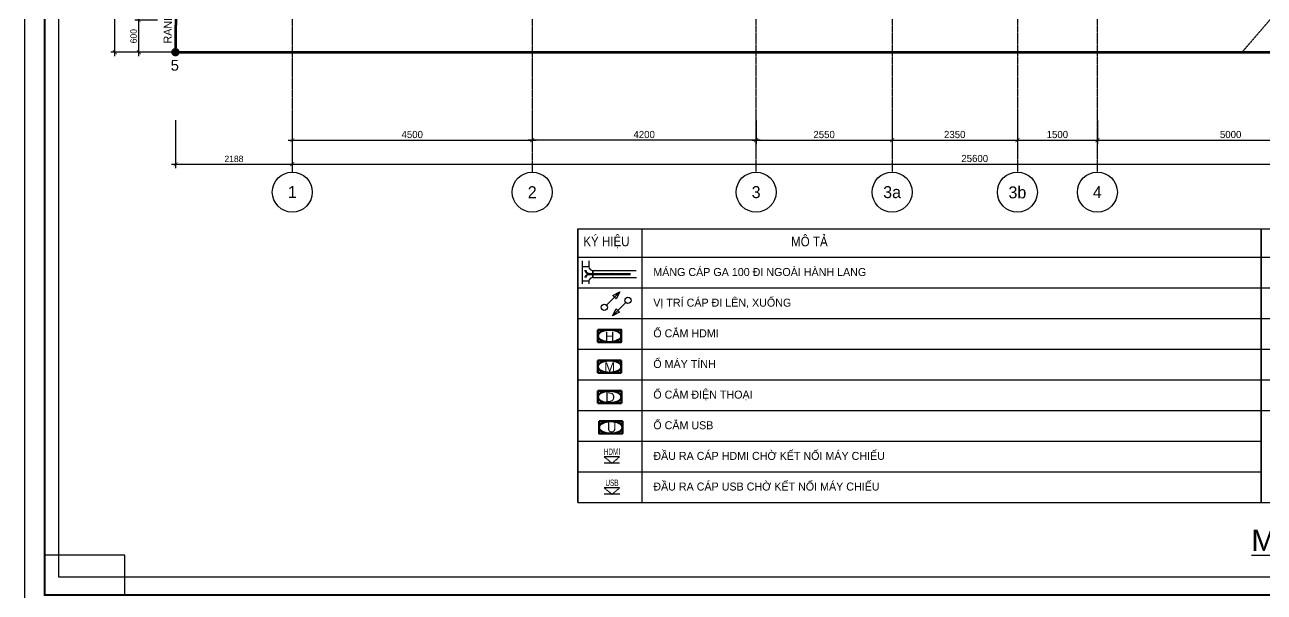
# Model space of a CAD drawing. Header units: inches. Extents: x 1721084 to 1854744, y 225101 to 488646.
# Drawn here: x 1721084 to 1744330, y 382881 to 393525 of the extents above; entities that cross this region are included whole.
import ezdxf
from ezdxf.enums import TextEntityAlignment as Align
from ezdxf.xclip import XClip

# ---------------------------------------------------------------- set-up
doc = ezdxf.new("R2010")
doc.units = ezdxf.units.IN
doc.header["$MEASUREMENT"] = 0
doc.header["$XCLIPFRAME"] = 0
for name, pattern in [('DASHED', [19.049999999999997, 12.7, -6.349999999999998]), ('X-PL-BASE$0$X-GRID-BASE$0$CENTER2', [1.125, 0.75, -0.125, 0.125, -0.125]), ('X-PL-BASE$0$X-PL-BASE$0$DASHDOTX2', [2, 1, -0.5, 0, -0.5]), ('X-PL-BASE$0$X-PL-BASE$0$DASHED', [0.75, 0.5, -0.25]), ('XR-EX-P-03$0$HIDDEN', [9.524999999999995, 6.349999999999998, -3.174999999999998])]:
    doc.linetypes.add(name, pattern=pattern)
for name, color, linetype in [('0-Khungten', 255, 'Continuous'), ('A-ANNO-DIM 100', 252, 'Continuous'), ('mang', 5, 'Continuous'), ('PN', 2, 'Continuous'), ('SYMBOL', 1, 'Continuous'), ('TEXT', 9, 'Continuous'), ('X-PL-BASE$0$X-GRID-BASE$0$A-ANNO-DIM 75', 250, 'Continuous'), ('X-PL-BASE$0$X-GRID-BASE$0$A-GRID', 250, 'X-PL-BASE$0$X-GRID-BASE$0$CENTER2'), ('X-PL-BASE$0$X-GRID-BASE$0$A-GRID-SYMB', 250, 'Continuous'), ('X-PL-BASE$0$X-PL-BASE$0$A-ANNO-DIM 75', 250, 'Continuous'), ('X-PL-BASE$0$X-PL-BASE$0$A-ANNO-RNAM', 250, 'Continuous'), ('X-PL-BASE$0$X-PL-BASE$0$A-XREF', 250, 'Continuous'), ('X-PL-BASE$0$X-PL-BASE$0$B-RanhHienTrang', 250, 'Continuous'), ('X-PL-BASE$0$X-PL-BASE$0$CGXD', 250, 'Continuous'), ('Xref$0$noi that13-5-2008$0$ID-FURN-ROOM-N', 6, 'Continuous')]:
    doc.layers.add(name, color=color, linetype=linetype)
for name, color, linetype, lineweight in [('TTLL', 252, 'DASHED', 50), ('XR-EX-P-03$0$OAP040__', 4, 'Continuous', 25), ('XR-EX-P-03$0$OAP6444_COM_E', 30, 'Continuous', 25)]:
    doc.layers.add(name, color=color, linetype=linetype, lineweight=lineweight)
doc.layers.add('X-PL-BASE$0$X-PL-BASE$0$B-SoHieuDiem', color=250, linetype='Continuous', plot=False)
doc.layers.add('X-PL-BASE$0$X-PL-BASE$0$B-SoHieuDiem1', color=250, linetype='Continuous', plot=False)
doc.styles.add('ARIAL', font='arial.ttf')
doc.styles.add('VNCC-text khungdam', font='vhblack.ttf')
doc.styles.add('VNCC-VnAvantH', font='vhavan.ttf')
doc.styles.add('X-PL-BASE$0$X-GRID-BASE$0$HDUNGARC', font='vn_vni.shx')
doc.styles.add('X-PL-BASE$0$X-GRID-BASE$0$SYMBTEXT', font='VAVON_.TTF')
doc.styles.add('X-PL-BASE$0$X-PL-BASE$0$HDUNGARC', font='vn_vni.shx')
doc.styles.add('X-PL-BASE$0$X-PL-BASE$0$SYMBTEXT', font='VAVON_.TTF')
doc.styles.add('X-PL-BASE$0$X-PL-BASE$0$VHELVEB', font='VHELVEB0.TTF')
doc.styles.add('XR-EX-P-03$0$Standard', font='arial.ttf')
doc.styles.add('XR-EX-P-03$0$Vn-Vni', font='vn_vni.shx', dxfattribs={"width": 0.75})
doc.styles.add('Xref$0$noi that13-5-2008$0$Arial', font='arial.ttf')
doc.dimstyles.new('X-PL-BASE$0$X-GRID-BASE$0$DIM-75', dxfattribs={"dimscale": 75, "dimtxt": 1.8, "dimasz": 1, "dimexe": 1, "dimexo": 1, "dimgap": 0.5, "dimtad": 1, "dimdec": 0, "dimzin": 0, "dimdsep": 46, "dimtxsty": 'X-PL-BASE$0$X-GRID-BASE$0$HDUNGARC', "dimblk": 'X-PL-BASE$0$X-GRID-BASE$0$_ArchTick', "dimcen": 2, "dimdle": 1, "dimclrd": 256, "dimclre": 9, "dimclrt": 3, "dimadec": 0, "dimazin": 0, "dimtfac": 1, "dimtdec": 0, "dimtix": 1, "dimtmove": 2, "dimatfit": 2, "dimfxl": 1, "dimtolj": 1, "dimtzin": 0, "dimarcsym": 2})
doc.dimstyles.new('X-PL-BASE$0$X-PL-BASE$0$DIM-75', dxfattribs={"dimscale": 75, "dimtxt": 1.6, "dimasz": 1, "dimexe": 1, "dimexo": 1, "dimgap": 0.5, "dimtad": 1, "dimdec": 0, "dimzin": 0, "dimdsep": 46, "dimtxsty": 'X-PL-BASE$0$X-PL-BASE$0$HDUNGARC', "dimblk": 'X-PL-BASE$0$X-PL-BASE$0$_ArchTick', "dimcen": 2, "dimdle": 1, "dimclrd": 256, "dimclre": 9, "dimclrt": 3, "dimadec": 0, "dimazin": 0, "dimtfac": 1, "dimtdec": 0, "dimtix": 1, "dimtmove": 2, "dimatfit": 2, "dimfxl": 1, "dimtolj": 1, "dimtzin": 0, "dimarcsym": 2})

# ---------------------------------------------------------------- blocks, each defined once
blk = doc.blocks.new('X-PL-BASE$0$X-GRID-BASE$0$SYMB-GRID')
blk.add_circle((0, 0), 5)
at = {"color": 2, "style": 'X-PL-BASE$0$X-GRID-BASE$0$SYMBTEXT', "flags": 4}
blk.add_attdef('NUM', text='', height=3, dxfattribs=at).set_placement((0, 0), align=Align.MIDDLE)
blk = doc.blocks.new('X-PL-BASE$0$X-GRID-BASE$0$_ArchTick')
at = {"color": 0, "linetype": 'ByBlock', "const_width": 0.15}
blk.add_lwpolyline([(-0.5000000000000018, -0.4822552045807244), (0.5, 0.5177447954192829)], dxfattribs=at)
blk = doc.blocks.new('*D170')
at = {"layer": 'Defpoints', "color": 0, "transparency": 16777216}
for p in [(-2.2783e-12, -4200.000000207527), (4500.000000000129, -4200.000000207527), (4500.000000000129, -4650.000000207501)]:
    blk.add_point(p, dxfattribs=at)
at = {"layer": 'X-PL-BASE$0$X-GRID-BASE$0$A-ANNO-DIM 75', "color": 9, "lineweight": -2, "transparency": 16777216}
for p, q in [((-2.2829e-12, -4275.000000207525), (-2.3104e-12, -4725.000000207502)), ((4500.000000000129, -4275.000000207525), (4500.000000000129, -4725.000000207502))]:
    blk.add_line(p, q, dxfattribs=at)
at = {"layer": 'X-PL-BASE$0$X-GRID-BASE$0$A-ANNO-DIM 75', "lineweight": -2, "transparency": 16777216}
blk.add_line((-75.0000000000023, -4650.000000207501), (4575.000000000129, -4650.000000207501), dxfattribs=at)
at = {"layer": 'X-PL-BASE$0$X-GRID-BASE$0$A-ANNO-DIM 75', "lineweight": -2, "transparency": 16777216, "xscale": 75, "yscale": 75, "zscale": 75, "rotation": 180}
blk.add_blockref('X-PL-BASE$0$X-GRID-BASE$0$_ArchTick', (-2.3058e-12, -4650.000000207501), dxfattribs=at)
at = {"layer": 'X-PL-BASE$0$X-GRID-BASE$0$A-ANNO-DIM 75', "lineweight": -2, "transparency": 16777216, "xscale": 75, "yscale": 75, "zscale": 75}
blk.add_blockref('X-PL-BASE$0$X-GRID-BASE$0$_ArchTick', (4500.000000000129, -4650.000000207501), dxfattribs=at)
at = {"layer": 'X-PL-BASE$0$X-GRID-BASE$0$A-ANNO-DIM 75', "color": 3, "transparency": 16777216, "insert": (2250.000000000064, -4545.000000207502), "char_height": 135, "attachment_point": 5, "style": 'X-PL-BASE$0$X-GRID-BASE$0$HDUNGARC'}
blk.add_mtext('\\A1;4500', dxfattribs=at)
blk = doc.blocks.new('*D171')
at = {"layer": 'Defpoints', "color": 0, "transparency": 16777216}
for p in [(8699.999999999998, -4200.000000207527), (11250.00000000022, -4200.000000207527), (11250.00000000022, -4650.00000020748)]:
    blk.add_point(p, dxfattribs=at)
at = {"layer": 'X-PL-BASE$0$X-GRID-BASE$0$A-ANNO-DIM 75', "color": 9, "lineweight": -2, "transparency": 16777216}
for p, q in [((8699.999999999998, -4275.000000207525), (8699.999999999998, -4725.00000020748)), ((11250.00000000022, -4275.000000207525), (11250.00000000022, -4725.00000020748))]:
    blk.add_line(p, q, dxfattribs=at)
at = {"layer": 'X-PL-BASE$0$X-GRID-BASE$0$A-ANNO-DIM 75', "lineweight": -2, "transparency": 16777216}
blk.add_line((8624.999999999998, -4650.00000020748), (11325.00000000022, -4650.00000020748), dxfattribs=at)
at = {"layer": 'X-PL-BASE$0$X-GRID-BASE$0$A-ANNO-DIM 75', "lineweight": -2, "transparency": 16777216, "xscale": 75, "yscale": 75, "zscale": 75, "rotation": 180}
blk.add_blockref('X-PL-BASE$0$X-GRID-BASE$0$_ArchTick', (8699.999999999998, -4650.00000020748), dxfattribs=at)
at = {"layer": 'X-PL-BASE$0$X-GRID-BASE$0$A-ANNO-DIM 75', "lineweight": -2, "transparency": 16777216, "xscale": 75, "yscale": 75, "zscale": 75}
blk.add_blockref('X-PL-BASE$0$X-GRID-BASE$0$_ArchTick', (11250.00000000022, -4650.00000020748), dxfattribs=at)
at = {"layer": 'X-PL-BASE$0$X-GRID-BASE$0$A-ANNO-DIM 75', "color": 3, "transparency": 16777216, "insert": (9975.000000000116, -4545.00000020748), "char_height": 135, "attachment_point": 5, "style": 'X-PL-BASE$0$X-GRID-BASE$0$HDUNGARC'}
blk.add_mtext('\\A1;2550', dxfattribs=at)
blk = doc.blocks.new('*D172')
at = {"layer": 'Defpoints', "color": 0, "transparency": 16777216}
for p in [(15100.00000000003, -4200.000000207527), (20100.00000000019, -4200.000000207527), (20100.00000000019, -4650.000000207468)]:
    blk.add_point(p, dxfattribs=at)
at = {"layer": 'X-PL-BASE$0$X-GRID-BASE$0$A-ANNO-DIM 75', "color": 9, "lineweight": -2, "transparency": 16777216}
for p, q in [((15100.00000000003, -4275.000000207525), (15100.00000000003, -4725.000000207468)), ((20100.00000000019, -4275.000000207525), (20100.00000000019, -4725.000000207468))]:
    blk.add_line(p, q, dxfattribs=at)
at = {"layer": 'X-PL-BASE$0$X-GRID-BASE$0$A-ANNO-DIM 75', "lineweight": -2, "transparency": 16777216}
blk.add_line((15025.00000000003, -4650.000000207468), (20175.00000000019, -4650.000000207468), dxfattribs=at)
at = {"layer": 'X-PL-BASE$0$X-GRID-BASE$0$A-ANNO-DIM 75', "lineweight": -2, "transparency": 16777216, "xscale": 75, "yscale": 75, "zscale": 75, "rotation": 180}
blk.add_blockref('X-PL-BASE$0$X-GRID-BASE$0$_ArchTick', (15100.00000000003, -4650.000000207468), dxfattribs=at)
at = {"layer": 'X-PL-BASE$0$X-GRID-BASE$0$A-ANNO-DIM 75', "lineweight": -2, "transparency": 16777216, "xscale": 75, "yscale": 75, "zscale": 75}
blk.add_blockref('X-PL-BASE$0$X-GRID-BASE$0$_ArchTick', (20100.00000000019, -4650.000000207468), dxfattribs=at)
at = {"layer": 'X-PL-BASE$0$X-GRID-BASE$0$A-ANNO-DIM 75', "color": 3, "transparency": 16777216, "insert": (17600.00000000011, -4545.000000207468), "char_height": 135, "attachment_point": 5, "style": 'X-PL-BASE$0$X-GRID-BASE$0$HDUNGARC'}
blk.add_mtext('\\A1;5000', dxfattribs=at)
blk = doc.blocks.new('*D174')
at = {"layer": 'Defpoints', "color": 0, "transparency": 16777216}
for p in [(4.9977e-12, -4200.000000207527), (25599.99999999996, -4200.000000207527), (25599.99999999996, -5100.000000207479)]:
    blk.add_point(p, dxfattribs=at)
at = {"layer": 'X-PL-BASE$0$X-GRID-BASE$0$A-ANNO-DIM 75', "color": 9, "lineweight": -2, "transparency": 16777216}
for p, q in [((4.9931e-12, -4275.000000207525), (4.937999999999999e-12, -5175.000000207479)), ((25599.99999999996, -4275.000000207525), (25599.99999999996, -5175.000000207479))]:
    blk.add_line(p, q, dxfattribs=at)
at = {"layer": 'X-PL-BASE$0$X-GRID-BASE$0$A-ANNO-DIM 75', "lineweight": -2, "transparency": 16777216}
blk.add_line((-74.99999999999505, -5100.000000207479), (25674.99999999996, -5100.000000207479), dxfattribs=at)
at = {"layer": 'X-PL-BASE$0$X-GRID-BASE$0$A-ANNO-DIM 75', "lineweight": -2, "transparency": 16777216, "xscale": 75, "yscale": 75, "zscale": 75, "rotation": 180}
blk.add_blockref('X-PL-BASE$0$X-GRID-BASE$0$_ArchTick', (4.9426e-12, -5100.000000207479), dxfattribs=at)
at = {"layer": 'X-PL-BASE$0$X-GRID-BASE$0$A-ANNO-DIM 75', "lineweight": -2, "transparency": 16777216, "xscale": 75, "yscale": 75, "zscale": 75}
blk.add_blockref('X-PL-BASE$0$X-GRID-BASE$0$_ArchTick', (25599.99999999996, -5100.000000207479), dxfattribs=at)
at = {"layer": 'X-PL-BASE$0$X-GRID-BASE$0$A-ANNO-DIM 75', "color": 3, "transparency": 16777216, "insert": (12799.99999999998, -4995.000000207479), "char_height": 135, "attachment_point": 5, "style": 'X-PL-BASE$0$X-GRID-BASE$0$HDUNGARC'}
blk.add_mtext('\\A1;25600', dxfattribs=at)
blk = doc.blocks.new('*D183')
at = {"layer": 'Defpoints', "color": 0, "transparency": 16777216}
for p in [(4500.000000000129, -4200.000000207527), (8700, -4200.000000207527), (4500.000000000129, -4650.000000207501)]:
    blk.add_point(p, dxfattribs=at)
at = {"layer": 'X-PL-BASE$0$X-GRID-BASE$0$A-ANNO-DIM 75', "color": 9, "lineweight": -2, "transparency": 16777216}
for p, q in [((4500.000000000129, -4275.000000207525), (4500.000000000129, -4725.000000207502)), ((8700, -4275.000000207525), (8700, -4725.000000207502))]:
    blk.add_line(p, q, dxfattribs=at)
at = {"layer": 'X-PL-BASE$0$X-GRID-BASE$0$A-ANNO-DIM 75', "lineweight": -2, "transparency": 16777216}
blk.add_line((8775, -4650.000000207501), (4425.000000000131, -4650.000000207501), dxfattribs=at)
at = {"layer": 'X-PL-BASE$0$X-GRID-BASE$0$A-ANNO-DIM 75', "lineweight": -2, "transparency": 16777216, "xscale": 75, "yscale": 75, "zscale": 75, "rotation": 180}
blk.add_blockref('X-PL-BASE$0$X-GRID-BASE$0$_ArchTick', (4500.000000000129, -4650.000000207501), dxfattribs=at)
at = {"layer": 'X-PL-BASE$0$X-GRID-BASE$0$A-ANNO-DIM 75', "lineweight": -2, "transparency": 16777216, "xscale": 75, "yscale": 75, "zscale": 75}
blk.add_blockref('X-PL-BASE$0$X-GRID-BASE$0$_ArchTick', (8700, -4650.000000207501), dxfattribs=at)
at = {"layer": 'X-PL-BASE$0$X-GRID-BASE$0$A-ANNO-DIM 75', "color": 3, "transparency": 16777216, "insert": (6600.000000000065, -4545.000000207502), "char_height": 135, "attachment_point": 5, "style": 'X-PL-BASE$0$X-GRID-BASE$0$HDUNGARC'}
blk.add_mtext('\\A1;4200', dxfattribs=at)
blk = doc.blocks.new('*D193')
at = {"layer": 'Defpoints', "color": 0, "transparency": 16777216}
for p in [(11250.00000000022, -4200.000000207527), (13600.00000000024, -4200.000000207527), (13600.00000000024, -4650.00000020748)]:
    blk.add_point(p, dxfattribs=at)
at = {"layer": 'X-PL-BASE$0$X-GRID-BASE$0$A-ANNO-DIM 75', "color": 9, "lineweight": -2, "transparency": 16777216}
for p, q in [((11250.00000000022, -4275.000000207525), (11250.00000000022, -4725.00000020748)), ((13600.00000000024, -4275.000000207525), (13600.00000000024, -4725.00000020748))]:
    blk.add_line(p, q, dxfattribs=at)
at = {"layer": 'X-PL-BASE$0$X-GRID-BASE$0$A-ANNO-DIM 75', "lineweight": -2, "transparency": 16777216}
blk.add_line((11175.00000000022, -4650.00000020748), (13675.00000000024, -4650.00000020748), dxfattribs=at)
at = {"layer": 'X-PL-BASE$0$X-GRID-BASE$0$A-ANNO-DIM 75', "lineweight": -2, "transparency": 16777216, "xscale": 75, "yscale": 75, "zscale": 75, "rotation": 180}
blk.add_blockref('X-PL-BASE$0$X-GRID-BASE$0$_ArchTick', (11250.00000000022, -4650.00000020748), dxfattribs=at)
at = {"layer": 'X-PL-BASE$0$X-GRID-BASE$0$A-ANNO-DIM 75', "lineweight": -2, "transparency": 16777216, "xscale": 75, "yscale": 75, "zscale": 75}
blk.add_blockref('X-PL-BASE$0$X-GRID-BASE$0$_ArchTick', (13600.00000000024, -4650.00000020748), dxfattribs=at)
at = {"layer": 'X-PL-BASE$0$X-GRID-BASE$0$A-ANNO-DIM 75', "color": 3, "transparency": 16777216, "insert": (12425.00000000023, -4545.00000020748), "char_height": 135, "attachment_point": 5, "style": 'X-PL-BASE$0$X-GRID-BASE$0$HDUNGARC'}
blk.add_mtext('\\A1;2350', dxfattribs=at)
blk = doc.blocks.new('*D194')
at = {"layer": 'Defpoints', "color": 0, "transparency": 16777216}
for p in [(13600.00000000024, -4200.000000207527), (15100.00000000003, -4200.000000207527), (15100.00000000003, -4650.000000207468)]:
    blk.add_point(p, dxfattribs=at)
at = {"layer": 'X-PL-BASE$0$X-GRID-BASE$0$A-ANNO-DIM 75', "color": 9, "lineweight": -2, "transparency": 16777216}
for p, q in [((13600.00000000024, -4275.000000207525), (13600.00000000024, -4725.000000207468)), ((15100.00000000003, -4275.000000207525), (15100.00000000003, -4725.000000207468))]:
    blk.add_line(p, q, dxfattribs=at)
at = {"layer": 'X-PL-BASE$0$X-GRID-BASE$0$A-ANNO-DIM 75', "lineweight": -2, "transparency": 16777216}
blk.add_line((13525.00000000024, -4650.000000207468), (15175.00000000003, -4650.000000207468), dxfattribs=at)
at = {"layer": 'X-PL-BASE$0$X-GRID-BASE$0$A-ANNO-DIM 75', "lineweight": -2, "transparency": 16777216, "xscale": 75, "yscale": 75, "zscale": 75, "rotation": 180}
blk.add_blockref('X-PL-BASE$0$X-GRID-BASE$0$_ArchTick', (13600.00000000024, -4650.000000207468), dxfattribs=at)
at = {"layer": 'X-PL-BASE$0$X-GRID-BASE$0$A-ANNO-DIM 75', "lineweight": -2, "transparency": 16777216, "xscale": 75, "yscale": 75, "zscale": 75}
blk.add_blockref('X-PL-BASE$0$X-GRID-BASE$0$_ArchTick', (15100.00000000003, -4650.000000207468), dxfattribs=at)
at = {"layer": 'X-PL-BASE$0$X-GRID-BASE$0$A-ANNO-DIM 75', "color": 3, "transparency": 16777216, "insert": (14350.00000000013, -4545.000000207468), "char_height": 135, "attachment_point": 5, "style": 'X-PL-BASE$0$X-GRID-BASE$0$HDUNGARC'}
blk.add_mtext('\\A1;1500', dxfattribs=at)
blk = doc.blocks.new('X-PL-BASE$0$X-PL-BASE$0$_ArchTick')
at = {"color": 0, "linetype": 'ByBlock', "const_width": 0.15}
blk.add_lwpolyline([(-0.5000000000000018, -0.4822552045807244), (0.5, 0.5177447954192829)], dxfattribs=at)
blk = doc.blocks.new('*D684')
at = {"layer": 'Defpoints', "color": 0, "transparency": 16777216}
for p in [(-3328.678544014188, -999.9999999998106), (-2455.020006202403, -999.9999999998108), (-2191.332516900228, -2999.999999999712)]:
    blk.add_point(p, dxfattribs=at)
at = {"layer": 'X-PL-BASE$0$X-PL-BASE$0$A-ANNO-DIM 75', "lineweight": -2, "transparency": 16777216}
blk.add_line((-3328.678544014189, -3074.999999999711), (-3328.678544014188, -924.9999999998106), dxfattribs=at)
at = {"layer": 'X-PL-BASE$0$X-PL-BASE$0$A-ANNO-DIM 75', "color": 9, "lineweight": -2, "transparency": 16777216}
for p, q in [((-2530.020006202403, -999.9999999998108), (-3403.678544014188, -999.9999999998105)), ((-2266.332516900228, -2999.999999999712), (-3403.678544014189, -2999.999999999711))]:
    blk.add_line(p, q, dxfattribs=at)
at = {"layer": 'X-PL-BASE$0$X-PL-BASE$0$A-ANNO-DIM 75', "lineweight": -2, "transparency": 16777216, "xscale": 75, "yscale": 75, "zscale": 75}
for p, rotation in [((-3328.678544014188, -999.9999999998106), 90), ((-3328.678544014189, -2999.999999999711), 270)]:
    blk.add_blockref('X-PL-BASE$0$X-PL-BASE$0$_ArchTick', p, dxfattribs=dict(at, rotation=rotation))
at = {"layer": 'X-PL-BASE$0$X-PL-BASE$0$A-ANNO-DIM 75', "color": 3, "transparency": 16777216, "insert": (-3426.178544014188, -1999.999999999761), "char_height": 120, "attachment_point": 5, "rotation": 90, "style": 'X-PL-BASE$0$X-PL-BASE$0$HDUNGARC'}
blk.add_mtext('\\A1;2000', dxfattribs=at)
blk = doc.blocks.new('*D686')
at = {"layer": 'Defpoints', "color": 0, "transparency": 16777216}
for p in [(-2188.276561380866, -4200.000000207527), (-9.5647745e-09, -4200.000000207527), (-9.56482960910596e-09, -5100.000000207479)]:
    blk.add_point(p, dxfattribs=at)
at = {"layer": 'X-PL-BASE$0$X-PL-BASE$0$A-ANNO-DIM 75', "color": 9, "lineweight": -2, "transparency": 16777216}
for p, q in [((-2188.276561380866, -4275.000000207527), (-2188.276561380866, -5175.000000207479)), ((-9.564779092425496e-09, -4275.000000207527), (-9.564834201531457e-09, -5175.000000207479))]:
    blk.add_line(p, q, dxfattribs=at)
at = {"layer": 'X-PL-BASE$0$X-PL-BASE$0$A-ANNO-DIM 75', "lineweight": -2, "transparency": 16777216}
blk.add_line((-2263.276561380866, -5100.000000207479), (74.99999999043517, -5100.000000207479), dxfattribs=at)
at = {"layer": 'X-PL-BASE$0$X-PL-BASE$0$A-ANNO-DIM 75', "lineweight": -2, "transparency": 16777216, "xscale": 75, "yscale": 75, "zscale": 75, "rotation": 180}
blk.add_blockref('X-PL-BASE$0$X-PL-BASE$0$_ArchTick', (-2188.276561380866, -5100.000000207479), dxfattribs=at)
at = {"layer": 'X-PL-BASE$0$X-PL-BASE$0$A-ANNO-DIM 75', "lineweight": -2, "transparency": 16777216, "xscale": 75, "yscale": 75, "zscale": 75}
blk.add_blockref('X-PL-BASE$0$X-PL-BASE$0$_ArchTick', (-9.56482960910596e-09, -5100.000000207479), dxfattribs=at)
at = {"layer": 'X-PL-BASE$0$X-PL-BASE$0$A-ANNO-DIM 75', "color": 3, "transparency": 16777216, "insert": (-1094.138280695215, -5002.500000207479), "char_height": 120, "attachment_point": 5, "style": 'X-PL-BASE$0$X-PL-BASE$0$HDUNGARC'}
blk.add_mtext('\\A1;2188', dxfattribs=at)
blk = doc.blocks.new('X-PL-BASE$0$X-PL-BASE$0$RANH DAT')
at = {"color": 20, "linetype": 'X-PL-BASE$0$X-PL-BASE$0$DASHDOTX2', "ltscale": 4, "const_width": 50}
blk.add_lwpolyline([(-11627.29456309721, -102.3376698006832), (-11627.29456309721, -102.3376698006832), (-2.910383e-10, 1.164153e-10), (992.3107898987656, 14373.5282487044), (-5110.730678946215, 14733.68764396724), (-10633.96828031746, 15059.63101499682), (-41580.12939057983, 16885.85990410079), (-41827.60296804322, -102.3376699942382), (-17866.78343735436, -102.337669765111), (-11627.29456321617, -102.3376697921485)], dxfattribs=at)
at = {"layer": 'X-PL-BASE$0$X-PL-BASE$0$B-SoHieuDiem1', "const_width": 78.39999999999998}
blk.add_lwpolyline([(-41866.70203166061, -99.52640274440886, 1), (-41788.50390442562, -105.1489372441042, 1)], format="xyb", close=True, dxfattribs=at)
at = {"layer": 'X-PL-BASE$0$X-PL-BASE$0$A-ANNO-RNAM', "insert": (-41966.95550611096, 574.2474264713583), "char_height": 150, "width": 5649.764704245291, "attachment_point": 5, "rotation": 89, "style": 'X-PL-BASE$0$X-PL-BASE$0$SYMBTEXT'}
blk.add_mtext('RANH ÑAÁT', dxfattribs=at)
at = {"layer": 'X-PL-BASE$0$X-PL-BASE$0$B-SoHieuDiem', "style": 'X-PL-BASE$0$X-PL-BASE$0$VHELVEB'}
blk.add_text('5', height=200, dxfattribs=at).set_placement((-41916.93458440444, -448.2561537951551))
blk = doc.blocks.new('*D689')
at = {"layer": 'Defpoints', "color": 0, "transparency": 16777216}
for p in [(-2878.678544014191, -2399.999999938294), (-2455.020006202403, -2399.999999938294), (-2191.332516900228, -2999.999999996058)]:
    blk.add_point(p, dxfattribs=at)
at = {"layer": 'X-PL-BASE$0$X-PL-BASE$0$A-ANNO-DIM 75', "color": 9, "lineweight": -2, "transparency": 16777216}
for p, q in [((-2530.020006202403, -2399.999999938294), (-2953.678544014191, -2399.999999938294)), ((-2266.332516900228, -2999.999999996058), (-2953.678544014191, -2999.999999996058))]:
    blk.add_line(p, q, dxfattribs=at)
at = {"layer": 'X-PL-BASE$0$X-PL-BASE$0$A-ANNO-DIM 75', "lineweight": -2, "transparency": 16777216}
blk.add_line((-2878.678544014192, -3074.999999996058), (-2878.678544014191, -2324.999999938294), dxfattribs=at)
at = {"layer": 'X-PL-BASE$0$X-PL-BASE$0$A-ANNO-DIM 75', "lineweight": -2, "transparency": 16777216, "xscale": 75, "yscale": 75, "zscale": 75}
for p, rotation in [((-2878.678544014191, -2399.999999938294), 90), ((-2878.678544014191, -2999.999999996058), 270)]:
    blk.add_blockref('X-PL-BASE$0$X-PL-BASE$0$_ArchTick', p, dxfattribs=dict(at, rotation=rotation))
at = {"layer": 'X-PL-BASE$0$X-PL-BASE$0$A-ANNO-DIM 75', "color": 3, "transparency": 16777216, "insert": (-2976.178544014191, -2699.999999967176), "char_height": 120, "attachment_point": 5, "rotation": 90, "style": 'X-PL-BASE$0$X-PL-BASE$0$HDUNGARC'}
blk.add_mtext('\\A1;600', dxfattribs=at)
blk = doc.blocks.new('I.A.M TITLEBLOCK - A2 -H')
at = {"const_width": 0.5}
blk.add_lwpolyline([(5, 2.999999999999972), (591.9999999999998, 2.999999999999886), (589.9999999999998, 417), (5, 417.0000000000002)], close=True, dxfattribs=at)
at = {"layer": 'Defpoints'}
blk.add_lwpolyline([(0, 420), (593.9999999999998, 420), (593.9999999999998, 0), (0, 0)], close=True, dxfattribs=at)
at = {"layer": 'Defpoints', "color": 8}
blk.add_lwpolyline([(5, 3.000000350111236), (25, 3.000000350111236), (25, 13.00000035011123), (5, 13.00000035011123)], close=True, dxfattribs=at)
blk = doc.blocks.new('O MANG')
at = {"layer": 'TTLL', "color": 2, "linetype": 'ByBlock', "ltscale": 250}
blk.add_lwpolyline([(-192676.0396628117, 105212.4008009839), (-192090.910578482, 105212.4008009674), (-192090.9105784907, 104904.7174222446), (-192676.0396628204, 104904.7174222611)], close=True, dxfattribs=at)
at = {"layer": 'TTLL', "color": 7, "linetype": 'ByBlock', "ltscale": 250}
blk.add_ellipse((-192383.4751206513, 105058.5591116143), major_axis=(-292.5645421648314, 8.3388973e-09), ratio=0.525838463619209, dxfattribs=at)
at = {"layer": 'Xref$0$noi that13-5-2008$0$ID-FURN-ROOM-N', "insert": (-192611.1118670884, 104930.6258537247), "char_height": 236.4179104477612, "width": 579.7282727453746, "attachment_point": 7, "style": 'Xref$0$noi that13-5-2008$0$Arial'}
blk.add_mtext(' M', dxfattribs=at)
blk = doc.blocks.new('O DIEN THOAI')
at = {"layer": 'TTLL', "color": 2, "linetype": 'ByBlock', "ltscale": 250}
blk.add_lwpolyline([(-192674.3612498893, 104452.4058856912), (-192089.2321655596, 104452.4058856745), (-192089.2321655683, 104144.7225069517), (-192674.361249898, 104144.7225069684)], close=True, dxfattribs=at)
at = {"layer": 'TTLL', "color": 7, "linetype": 'ByBlock', "ltscale": 250}
blk.add_ellipse((-192381.796707729, 104298.5641963214), major_axis=(-292.5645421648314, 8.3388973e-09), ratio=0.525838463619209, dxfattribs=at)
at = {"layer": 'Xref$0$noi that13-5-2008$0$ID-FURN-ROOM-N', "insert": (-192580.6287256196, 104175.5446759663), "char_height": 236.4179104477612, "width": 579.7282727453746, "attachment_point": 7, "style": 'Xref$0$noi that13-5-2008$0$Arial'}
blk.add_mtext(' D', dxfattribs=at)
blk = doc.blocks.new('SDGDFSGF')
at = {"layer": 'SYMBOL', "color": 1}
for p, q in [((-192311.5057037675, 106328.6559186501), (-191979.0599782844, 106661.1016441329)), ((-192311.5057037668, 106328.655918651), (-191979.0599782841, 106661.1016441338)), ((-192311.5057037675, 106328.6559186501), (-192217.9770246663, 106500.962992848)), ((-192311.5057037668, 106328.655918651), (-192217.977024666, 106500.962992849)), ((-192139.3215604267, 106422.5484361967), (-192311.5057037675, 106328.6559186501)), ((-192139.321560426, 106422.5484361976), (-192311.5057037668, 106328.655918651)), ((-192217.9770246663, 106500.962992848), (-192139.3215604267, 106422.5484361967)), ((-192217.977024666, 106500.962992849), (-192139.321560426, 106422.5484361976))]:
    blk.add_line(p, q, dxfattribs=at)
at = {"layer": 'SYMBOL', "color": 1, "linetype": 'Continuous'}
for centre in [(-191923.6523573698, 106716.5092650481), (-191923.6523573701, 106716.5092650471)]:
    blk.add_circle(centre, 78.35820895522394, dxfattribs=at)
blk = doc.blocks.new('XR-EX-P-03$0$TEL')
at = {"linetype": 'XR-EX-P-03$0$HIDDEN'}
for p, q in [((5405.095842785026, 19800.10210637204), (5315.095842785026, 19875.10210637204)), ((5495.095842785026, 19875.10210637204), (5405.095842785026, 19800.10210637204))]:
    blk.add_line(p, q, dxfattribs=at)
at = {"color": 0}
for points in [[(5315.095842785026, 19875.10210637204), (5495.095842785026, 19875.10210637204)], [(5315.095842785026, 19800.10210637204), (5495.095842785026, 19800.10210637204)]]:
    blk.add_lwpolyline(points, dxfattribs=at)
at = {"style": 'XR-EX-P-03$0$Standard', "width": 0.8}
blk.add_attdef('1', text='', height=150, dxfattribs=at).set_placement((5405.091247215816, 19900.10617954222), align=Align.BOTTOM_CENTER)
blk = doc.blocks.new('*U681')
at = {"layer": 'XR-EX-P-03$0$OAP6444_COM_E', "xscale": 1.333333333333333, "yscale": 1.333333333333333, "zscale": 1.333333333333333}
blk.add_blockref('XR-EX-P-03$0$TEL', (-7206.794457046702, -26400.13614182938), dxfattribs=at)
at = {"layer": 'XR-EX-P-03$0$OAP040__', "style": 'XR-EX-P-03$0$Vn-Vni', "width": 0.75}
blk.add_attdef('N_1', text='', height=200, dxfattribs=at).set_placement((0, 100), align=Align.BOTTOM_CENTER)
blk = doc.blocks.new('X-PL-BASE$0$X-GRID-BASE')
at = {"layer": 'X-PL-BASE$0$X-GRID-BASE$0$A-GRID', "ltscale": 8}
for p, q in [((5.9835e-12, 15788.19757388748), (-2.3166e-12, -5250.000000207478)), ((4500.000000000136, 15788.19757388748), (4500.000000000129, -5250.000000207478)), ((8699.999999999998, -5250.000000207478), (8700.000000000024, 15788.19757388748)), ((15100.00000000003, -5250.000000207478), (15100.00000000002, 15788.19757388748))]:
    blk.add_line(p, q, dxfattribs=at)
for points in [[(11250.00000000062, 4800.000000000029), (11250.00000000015, -5250.000000207467)], [(13600.00000000064, 4799.999999999344), (13600.00000000017, -5250.000000208149)]]:
    blk.add_lwpolyline(points, dxfattribs=at)
at = {"layer": 'X-PL-BASE$0$X-GRID-BASE$0$A-GRID-SYMB'}
ref = blk.add_blockref('X-PL-BASE$0$X-GRID-BASE$0$SYMB-GRID', (7.07381e-11, -5625.000000207478), dxfattribs=dict(at, xscale=75, yscale=75, zscale=75))
ref.add_attrib('NUM', '1', dxfattribs={"layer": '0', "color": 2, "height": 224.9999999999999, "style": 'X-PL-BASE$0$X-GRID-BASE$0$SYMBTEXT'}).set_placement((7.07381e-11, -5625.000000207478), align=Align.MIDDLE)
ref = blk.add_blockref('X-PL-BASE$0$X-GRID-BASE$0$SYMB-GRID', (4500.000000000129, -5625.000000207455), dxfattribs=dict(at, xscale=75, yscale=75, zscale=75))
ref.add_attrib('NUM', '2', dxfattribs={"layer": '0', "color": 2, "height": 224.9999999999999, "style": 'X-PL-BASE$0$X-GRID-BASE$0$SYMBTEXT'}).set_placement((4500.000000000129, -5625.000000207455), align=Align.MIDDLE)
ref = blk.add_blockref('X-PL-BASE$0$X-GRID-BASE$0$SYMB-GRID', (8699.999999999998, -5625.000000207467), dxfattribs=dict(at, xscale=75, yscale=75, zscale=75))
ref.add_attrib('NUM', '3', dxfattribs={"layer": '0', "color": 2, "height": 224.9999999999999, "style": 'X-PL-BASE$0$X-GRID-BASE$0$SYMBTEXT'}).set_placement((8699.999999999998, -5625.000000207467), align=Align.MIDDLE)
ref = blk.add_blockref('X-PL-BASE$0$X-GRID-BASE$0$SYMB-GRID', (11250.00000000015, -5625.000000207597), dxfattribs=dict(at, xscale=75, yscale=75, zscale=75))
ref.add_attrib('NUM', '3a', dxfattribs={"layer": '0', "color": 2, "height": 224.9999999999999, "style": 'X-PL-BASE$0$X-GRID-BASE$0$SYMBTEXT'}).set_placement((11250.00000000015, -5625.000000207597), align=Align.MIDDLE)
ref = blk.add_blockref('X-PL-BASE$0$X-GRID-BASE$0$SYMB-GRID', (13600.00000000017, -5625.000000208282), dxfattribs=dict(at, xscale=75, yscale=75, zscale=75))
ref.add_attrib('NUM', '3b', dxfattribs={"layer": '0', "color": 2, "height": 224.9999999999999, "style": 'X-PL-BASE$0$X-GRID-BASE$0$SYMBTEXT'}).set_placement((13600.00000000017, -5625.000000208282), align=Align.MIDDLE)
ref = blk.add_blockref('X-PL-BASE$0$X-GRID-BASE$0$SYMB-GRID', (15100.00000000003, -5625.000000207458), dxfattribs=dict(at, xscale=75, yscale=75, zscale=75))
ref.add_attrib('NUM', '4', dxfattribs={"layer": '0', "color": 2, "height": 224.9999999999999, "style": 'X-PL-BASE$0$X-GRID-BASE$0$SYMBTEXT'}).set_placement((15100.00000000003, -5625.000000207458), align=Align.MIDDLE)
at = {"layer": 'X-PL-BASE$0$X-GRID-BASE$0$A-ANNO-DIM 75'}
for base, p1, p2, picture, middle in [((4500.000000000129, -4650.000000207501), (-2.2783e-12, -4200.000000207527), (4500.000000000129, -4200.000000207527), '*D170', (2250.000000000064, -4545.000000207502)), ((25599.99999999996, -5100.000000207479), (4.9977e-12, -4200.000000207527), (25599.99999999996, -4200.000000207527), '*D174', (12799.99999999998, -4995.000000207479)), ((11250.00000000022, -4650.00000020748), (8699.999999999998, -4200.000000207527), (11250.00000000022, -4200.000000207527), '*D171', (9975.000000000116, -4545.00000020748)), ((13600.00000000024, -4650.00000020748), (11250.00000000022, -4200.000000207527), (13600.00000000024, -4200.000000207527), '*D193', (12425.00000000023, -4545.00000020748)), ((15100.00000000003, -4650.000000207468), (13600.00000000024, -4200.000000207527), (15100.00000000003, -4200.000000207527), '*D194', (14350.00000000013, -4545.000000207468)), ((20100.00000000019, -4650.000000207468), (15100.00000000003, -4200.000000207527), (20100.00000000019, -4200.000000207527), '*D172', (17600.00000000011, -4545.000000207468))]:
    dim = blk.add_linear_dim(base=base, p1=p1, p2=p2, dimstyle='X-PL-BASE$0$X-GRID-BASE$0$DIM-75', dxfattribs=at)
    dim.commit()
    dim.dimension.update_dxf_attribs({"geometry": picture, "text_midpoint": middle})
dim = blk.add_linear_dim(base=(4500.000000000129, -4650.000000207501), p1=(8700, -4200.000000207527), p2=(4500.000000000129, -4200.000000207527), angle=180, dimstyle='X-PL-BASE$0$X-GRID-BASE$0$DIM-75', dxfattribs=at)
dim.commit()
dim.dimension.update_dxf_attribs({"geometry": '*D183', "text_midpoint": (6600.000000000065, -4545.000000207502)})
blk = doc.blocks.new('X-PL-BASE')
at = {"layer": 'Defpoints', "color": 5}
blk.add_lwpolyline([(34696.32145598597, -12850.40767212701), (-4378.678544014038, -12850.40767212701), (-4378.678544014038, 17749.59232787299), (34696.32145598597, 17749.59232787299)], close=True, dxfattribs=at)
blk.add_lwpolyline([(34696.32145598597, -12850.40767212701), (-4378.678544014038, -12850.40767212701), (-4378.678544014038, 17749.59232787299), (34696.32145598597, 17749.59232787299)], close=True, dxfattribs=at)
at = {"layer": 'X-PL-BASE$0$X-PL-BASE$0$CGXD', "linetype": 'X-PL-BASE$0$X-PL-BASE$0$DASHED', "ltscale": 7}
blk.add_line((17815.24017990087, -2999.999999808464), (32079.0990288048, 13610.71750521075), dxfattribs=at)
at = {"layer": 'X-PL-BASE$0$X-PL-BASE$0$A-XREF', "color": 250}
blk.add_blockref('X-PL-BASE$0$X-GRID-BASE', (0, 0), dxfattribs=at)
at = {"layer": 'X-PL-BASE$0$X-PL-BASE$0$B-RanhHienTrang'}
blk.add_blockref('X-PL-BASE$0$X-PL-BASE$0$RANH DAT', (39636.32640790709, -2897.662330001818), dxfattribs=at)
at = {"layer": 'X-PL-BASE$0$X-PL-BASE$0$A-ANNO-DIM 75'}
for base, p1, p2, picture, middle in [((-3328.678544014188, -999.9999999998106), (-2191.332516900228, -2999.999999999712), (-2455.020006202403, -999.9999999998108), '*D684', (-3426.178544014188, -1999.999999999761)), ((-2878.678544014191, -2399.999999938294), (-2191.332516900228, -2999.999999996058), (-2455.020006202403, -2399.999999938294), '*D689', (-2976.178544014191, -2699.999999967176))]:
    dim = blk.add_linear_dim(base=base, p1=p1, p2=p2, angle=90, dimstyle='X-PL-BASE$0$X-PL-BASE$0$DIM-75', dxfattribs=at)
    dim.commit()
    dim.dimension.update_dxf_attribs({"geometry": picture, "text_midpoint": middle})
dim = blk.add_linear_dim(base=(-9.56482960910596e-09, -5100.000000207479), p1=(-2188.276561380866, -4200.000000207527), p2=(-9.5647745e-09, -4200.000000207527), dimstyle='X-PL-BASE$0$X-PL-BASE$0$DIM-75', dxfattribs=at)
dim.commit()
dim.dimension.update_dxf_attribs({"geometry": '*D686', "text_midpoint": (-1094.138280695215, -5002.500000207479)})

msp = doc.modelspace()

# ---------------------------------------------------------------- block references
ref = msp.add_blockref('X-PL-BASE', (1726100.38168202, 396010.5894645699))
XClip(ref).set_block_clipping_path([(-4378.678544014081, -12850.40767212701), (34696.321455986006, 17749.59232787299)])

# ---------------------------------------------------------------- next in the draw order: linework, layer by layer
at = {"layer": 'mang'}
for p, q in [((1731536.177653168, 389094.295316908), (1731536.177653168, 388662.6983019826)), ((1731665.656757645, 388986.3691038331), (1731536.177653168, 388986.3691038331)), ((1731665.656757645, 389094.295316908), (1731665.656757645, 388986.3691038331)), ((1731737.589593466, 388914.4362680122), (1732552.187147195, 388914.4362680122)), ((1731737.589593466, 388914.4362680122), (1731737.589593466, 388784.9571635345)), ((1731665.656757645, 388713.0243277137), (1731536.177653168, 388713.0243277137)), ((1731665.656757645, 388713.0243277137), (1731665.656757645, 388662.6983019826)), ((1731737.589593466, 388784.9571635345), (1732553.936112554, 388784.9571635345))]:
    msp.add_line(p, q, dxfattribs=at)
for centre, start, end in [((1731737.589593466, 388986.3691038331), 180, 270), ((1731737.589593466, 388713.0243277137), 90, 180)]:
    msp.add_arc(centre, 71.93283582089526, start, end, dxfattribs=at)
at = {"layer": 'PN', "color": 4, "linetype": 'Continuous'}
for p, q in [((1731737.589593466, 388784.9571635345), (1731737.589593466, 388914.4362680122)), ((1731665.656757645, 388850.0572836369), (1731665.656757645, 388849.3361479097))]:
    msp.add_line(p, q, dxfattribs=at)
at = {"layer": 'SYMBOL', "color": 1}
for p, q in [((1732243.932164685, 388515.6139098027), (1731994.597870572, 388266.2796156906)), ((1732243.932164685, 388515.6139098034), (1731994.597870573, 388266.2796156913)), ((1732243.932164685, 388515.6139098034), (1731994.597870573, 388266.2796156913)), ((1732243.932164685, 388515.6139098027), (1731994.597870573, 388266.2796156906)), ((1732114.794057179, 388445.1945216427), (1732243.932164685, 388515.6139098027)), ((1732114.794057179, 388445.1945216435), (1732243.932164685, 388515.6139098034)), ((1732114.794057179, 388445.1945216435), (1732243.932164685, 388515.6139098034)), ((1732114.794057179, 388445.1945216427), (1732243.932164685, 388515.6139098027)), ((1732243.932164685, 388515.6139098027), (1732173.785655359, 388386.3836041542)), ((1732243.932164685, 388515.6139098034), (1732173.78565536, 388386.3836041549)), ((1732243.932164685, 388515.6139098034), (1732173.78565536, 388386.3836041549)), ((1732243.932164685, 388515.6139098027), (1732173.785655359, 388386.3836041542)), ((1732173.785655359, 388386.3836041542), (1732114.794057179, 388445.1945216427)), ((1732173.78565536, 388386.3836041549), (1732114.794057179, 388445.1945216435)), ((1732173.78565536, 388386.3836041549), (1732114.794057179, 388445.1945216435)), ((1732173.785655359, 388386.3836041542), (1732114.794057179, 388445.1945216427))]:
    msp.add_line(p, q, dxfattribs=at)
at = {"layer": 'SYMBOL', "color": 1, "linetype": 'Continuous'}
for centre in [(1731953.042154887, 388224.7239000056), (1731953.042154887, 388224.7239000049), (1731953.042154887, 388224.7239000049), (1731953.042154887, 388224.7239000056)]:
    msp.add_circle(centre, 58.76865671641795, dxfattribs=at)
at = {"layer": 'SYMBOL', "color": 1}
msp.add_solid([(1732211.860816495, 388849.696715773), (1732106.037286276, 388827.5049929895), (1732106.037286276, 388871.8884385567)], dxfattribs=at)
at = {"layer": 'TEXT', "color": 3}
for p, q in [((1731457.739682177, 389698.0306194927), (1744137.362462619, 389698.0306194927)), ((1731457.739682177, 389698.0306194927), (1731457.739682177, 384564.4276579456)), ((1731457.739682177, 389698.0306194927), (1744274.192104428, 389698.0306194927)), ((1731457.739682177, 384564.4276579456), (1731457.739682177, 389698.0306194927)), ((1732655.109479323, 389698.0306194927), (1732655.109479323, 384564.4276579456)), ((1744274.192104428, 389698.0306194927), (1744274.192104428, 384564.4276579455)), ((1744274.192104428, 389698.0306194927), (1756953.814884871, 389698.0306194927)), ((1744274.192104428, 389698.0306194927), (1744274.192104428, 384564.4276579455)), ((1744274.192104428, 389698.0306194927), (1757090.64452668, 389698.0306194927)), ((1744274.192104428, 384564.4276579455), (1744274.192104428, 389698.0306194927)), ((1731457.739682177, 389163.5852515204), (1744274.192104428, 389163.5852515204)), ((1731457.739682177, 389163.5852515204), (1744274.192104428, 389163.5852515204)), ((1731457.739682177, 389163.5852515204), (1744274.192104428, 389163.5852515204)), ((1731457.739682177, 389163.5852515204), (1744274.192104428, 389163.5852515204)), ((1744274.192104428, 389163.5852515204), (1757090.64452668, 389163.5852515204)), ((1744274.192104428, 389163.5852515204), (1757090.64452668, 389163.5852515204)), ((1744274.192104428, 389163.5852515204), (1757090.64452668, 389163.5852515204)), ((1744274.192104428, 389163.5852515204), (1757090.64452668, 389163.5852515204)), ((1731457.739682177, 388588.6905523235), (1744274.192104428, 388588.6905523235)), ((1731457.739682177, 388588.6905523235), (1744274.192104428, 388588.6905523235)), ((1744274.192104428, 388588.6905523235), (1757090.64452668, 388588.6905523235)), ((1744274.192104428, 388588.6905523235), (1757090.64452668, 388588.6905523235)), ((1731457.739682177, 388013.7958531267), (1744274.192104428, 388013.7958531266)), ((1744274.192104428, 388013.7958531267), (1757090.64452668, 388013.7958531266)), ((1731457.739682177, 387438.9011539298), (1744274.192104428, 387438.9011539298)), ((1744274.192104428, 387438.9011539298), (1757090.64452668, 387438.9011539298)), ((1731457.739682177, 386864.006454733), (1744274.192104428, 386864.006454733)), ((1744274.192104428, 386864.006454733), (1757090.64452668, 386864.006454733)), ((1731457.739682177, 386289.1117555361), (1757090.64452668, 386289.1117555355)), ((1731457.739682177, 385714.2170563393), (1744274.192104428, 385714.2170563393)), ((1731457.739682177, 385714.2170563393), (1744274.192104428, 385714.2170563393)), ((1731457.739682177, 385139.3223571424), (1744274.192104428, 385139.3223571424)), ((1731457.739682177, 384564.4276579456), (1744274.192104428, 384564.4276579455)), ((1744274.192104428, 384564.4276579456), (1757090.64452668, 384564.4276579455))]:
    msp.add_line(p, q, dxfattribs=at)
at = {"layer": 'TTLL'}
msp.add_line((1731672.850041228, 388849.6967157733), (1732443.394683667, 388849.6967157734), dxfattribs=at)
at = {"layer": 'TTLL', "color": 2, "linetype": 'ByBlock', "ltscale": 250}
for points in [[(1731832.585638967, 387802.7561514365), (1732271.432452214, 387802.7561514243), (1732271.432452207, 387571.993617382), (1731832.58563896, 387571.9936173942)], [(1731854.247964331, 386087.0384210782), (1732293.094777578, 386087.0384210657), (1732293.094777571, 385856.2758870234), (1731854.247964324, 385856.275887036)]]:
    msp.add_lwpolyline(points, close=True, dxfattribs=at)
at = {"layer": 'TTLL'}
for centre, start, end in [((1731672.850041228, 388921.6295515942), 180, 270), ((1731672.850041228, 388777.7638799525), 90, 180)]:
    msp.add_arc(centre, 71.93283582089526, start, end, dxfattribs=at)
at = {"layer": 'TTLL', "color": 7, "linetype": 'ByBlock', "ltscale": 250}
for centre in [(1732052.009045587, 387687.3748844092), (1732073.671370951, 385971.657154051)]:
    msp.add_ellipse(centre, major_axis=(-219.4234066236235, 6.254226718234515e-09), ratio=0.5258384636192092, dxfattribs=at)

# ---------------------------------------------------------------- next in the draw order: block references
at = {"layer": 'A-ANNO-DIM 100', "xscale": 75, "yscale": 75, "zscale": 75}
msp.add_blockref('I.A.M TITLEBLOCK - A2 -H', (1721083.5, 382601), dxfattribs=at)
at = {"layer": 'TTLL', "xscale": 0.75, "yscale": 0.75, "zscale": 0.75}
for name in ['SDGDFSGF', 'O MANG', 'O DIEN THOAI']:
    msp.add_blockref(name, (1876339.864582679, 308318.8035366299), dxfattribs=at)
at = {"layer": 'Xref$0$noi that13-5-2008$0$ID-FURN-ROOM-N'}
ref = msp.add_blockref('*U681', (1732096.289731175, 385300.4827451844), dxfattribs=dict(at, xscale=-1.2, yscale=1.2, zscale=1.2, rotation=0.1244862860085938))
ref.add_attrib('N_1', 'HDMI', dxfattribs={"layer": 'XR-EX-P-03$0$OAP040__', "height": 120, "rotation": 0.1244862859821482, "style": 'XR-EX-P-03$0$Vn-Vni', "width": 0.6}).set_placement((1732096.029007912, 385420.4824619482), align=Align.BOTTOM_CENTER)
ref = msp.add_blockref('*U681', (1732097.123530624, 384717.2056336619), dxfattribs=dict(at, xscale=-1.2, yscale=1.2, zscale=1.2, rotation=0.1244862860085938))
ref.add_attrib('N_1', 'USB', dxfattribs={"layer": 'XR-EX-P-03$0$OAP040__', "height": 120, "rotation": 0.1244862859821482, "style": 'XR-EX-P-03$0$Vn-Vni', "width": 0.6}).set_placement((1732096.862807361, 384837.2053504257), align=Align.BOTTOM_CENTER)

# ---------------------------------------------------------------- next in the draw order: texts
at = {"layer": '0-Khungten', "style": 'VNCC-text khungdam', "width": 0.9}
for s, p in [('ký hiÖu', (1731558.492722162, 389370.8167376446)), ('m« t¶', (1735456.28806808, 389369.0900153131))]:
    msp.add_text(s, height=180.1448413003359, dxfattribs=at).set_placement(p)
at = {"layer": '0-Khungten', "style": 'VNCC-VnAvantH'}
for s, p in [('m¸ng c¸p ga 100 ®i ngoµi hµnh lang', (1732871.881402293, 388811.8132752441)), ('vÞ trÝ c¸p ®i lªn, xuèng', (1732871.881402293, 388236.9185760473)), ('æ c¾m HDMI', (1732871.881402293, 387662.0238768505)), ('æ m¸y tÝnh', (1732871.881402293, 387087.1291776536)), ('æ c¾m ®iÖn tho¹i', (1732871.881402293, 386512.2344784567)), ('æ c¾m USB', (1732871.881402293, 385937.3397792598)), ('§ÇU RA C¸P HDMI CHê KÕT NèI M¸Y CHIÕU', (1732871.881402293, 385362.445080063)), ('§ÇU RA C¸P USB CHê KÕT NèI M¸Y CHIÕU', (1732871.881402293, 384787.5503808662))]:
    msp.add_text(s, height=150.1207010836132, dxfattribs=at).set_placement(p)
at = {"layer": 'TEXT', "color": 6, "style": 'ARIAL'}
msp.add_text('%%UMẶT BẰNG BỐ TRÍ TH MẠNG TẦNG HẦM', height=400, dxfattribs=at).set_placement((1744089.277149836, 383655.9067057494))
at = {"layer": 'Xref$0$noi that13-5-2008$0$ID-FURN-ROOM-N', "char_height": 177.3134328358209, "width": 434.796204559031, "attachment_point": 7, "style": 'Xref$0$noi that13-5-2008$0$Arial'}
for s, insert in [('H', (1731964.168809217, 387591.4249409921)), ('U', (1732001.906249215, 385879.3925137845))]:
    msp.add_mtext(s, dxfattribs=dict(at, insert=insert))

doc.saveas('drawing.dxf')
